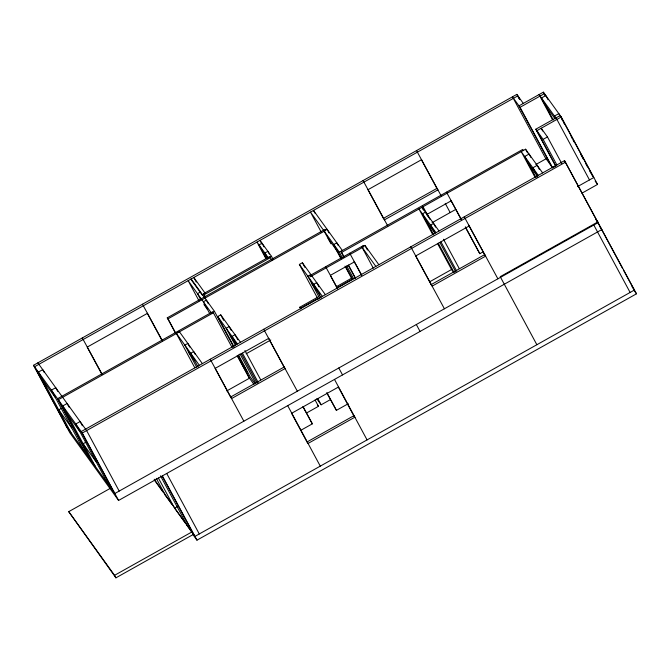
<?xml version="1.0" encoding="UTF-8"?>
<svg xmlns="http://www.w3.org/2000/svg" width="670" height="670" viewBox="0 0 670 670"><rect width="100%" height="100%" fill="white"/><g stroke="black" fill="none" stroke-linecap="round" stroke-linejoin="round"><path stroke-width="1" d="M600.06 226.988L601.894 229.525L118.582 500.448L69.806 432.728L33.5 365.301L516.813 94.386L523.32 103.415M87.427 346.976L147.593 313.25M368.19 189.593L421.673 159.619M582.062 193.111L597.556 184.426L561.259 116.999L543.37 92.167L518.974 105.852L551.544 166.336M556.217 165.783L552.599 167.81L545.037 157.308L512.466 96.815L520.029 107.317L544.425 93.641L545.413 95.475M200.498 291.969L197.491 293.661L200.657 299.54M272.95 259.064L271.467 256.309L268.461 258L256.995 242.079L265.881 258.578M270.328 257.665L269.591 256.644L203.412 293.745L204.149 294.758L270.328 257.665L271.811 260.412M167.266 317.815L325.025 229.375L325.754 230.396L167.994 318.828L167.266 317.815L175.649 333.392M324.046 230.957L327.06 229.266L329.029 232.934M555.539 165.875L535.799 129.209L560.195 115.533L592.774 176.026M233.73 347.127L214.484 311.382L211.469 313.074L188.144 280.68L198.998 300.838M561.259 116.999L536.854 130.684L555.606 165.507M318.124 299.264L299.373 264.432L302.379 262.749L325.385 294.691M232.138 347.621L213.387 312.79L58.298 399.73L90.869 460.215M383.416 218.378L436.899 188.396L437.954 189.861L384.479 219.844M234.006 346.784L217.725 316.541L220.732 314.85L240.488 342.278M321.332 232.272L310.47 212.105L339.33 252.171L522.709 149.469L523.438 150.482M61.338 408.424L58.734 409.881L71.74 427.937M343.836 256.886L340.879 251.384L341.608 252.406L525.565 149.209L542.641 172.91M535.799 129.209L543.119 139.368L547.465 136.931L561.77 163.514M310.83 274.491L307.823 276.174L319.665 298.175M378.86 264.717L364.957 245.413L361.951 247.096L375.853 266.4M427.234 214.249L451.304 200.757M330.461 275.311L354.522 261.819M432.041 222.708L455.642 209.484M535.858 164.518L546.795 158.388M300.805 309.029L299.825 307.212L318.074 296.978M336.315 286.752L351.825 278.058M317.89 298.51L300.562 308.225L299.825 307.212M337.052 287.765L352.554 279.072M192.7 534.25L196.972 540.171L636.5 293.803L564.534 160.641L81.221 431.555L113.791 492.048M33.5 365.301L82.276 433.021L565.589 162.107M215.363 368.266L268.846 338.291M415.911 255.848L469.385 225.874M85.727 442.284L83.122 443.741L96.128 461.798M246.158 353.76L270.781 339.958M577.557 186.612L593.829 177.491L591.392 174.108M226.745 390.945L249.491 378.198L237.205 355.376M429.453 281.911L452.108 269.214M465.248 227.013L479.804 253.687L483.43 251.652M154.217 479.218L193.471 534.358L115.927 577.833L68.725 511.654L109.771 488.639M291.777 413.206L338.568 386.975M306.625 412.946L318.476 406.305L315.051 399.957M316.759 398.709L321.148 404.806L330.26 399.697M300.545 430.458L312.337 423.842L302.966 406.43M326.793 392.838L336.407 410.358L348.266 403.709M174.61 508.178L177.223 506.713M68.725 511.654L114.57 575.312L192.114 531.838M539.023 94.604L556.912 119.436L589.483 179.929M545.539 105.55L554.995 118.691M595.178 181.118L597.556 184.426M547.465 136.931L541.201 128.246L542.683 130.993M596.032 219.484L597.824 221.963L500.222 276.677L536.863 344.723M595.722 219.207L598.159 222.599L114.846 493.514L66.07 425.793M632.028 286.634L634.465 290.018L194.936 536.394L193.111 533.856M634.063 290.411L636.5 293.803M538.295 175.347L521.226 151.646L535.045 177.307M528.789 164.058L536.921 175.347M416.539 150.591L441.371 196.218M446.496 192.181L461.538 219.777M464.26 216.846L497.885 278.804M422.435 205.673L430.073 219.517M439.026 230.991L421.958 207.29L423.432 210.037M436.019 232.674L418.943 208.973L432.761 234.634M426.514 221.385L434.646 232.674M453.85 272.698L451.513 269.466L437.703 243.805M363.065 180.565L387.804 226.024M410.785 246.82L444.411 308.778M349.723 253.243L361.8 275.337M342.345 250.488L313.485 210.422L314.959 213.169M328.124 238.52L337.873 252.062M325.654 266.735L337.739 288.829M299.373 264.432L322.379 296.375M311.893 283.737L317.748 291.86M260.002 240.396L271.467 256.309M263.101 252.464L267.196 258.151M263.712 329.263L297.346 391.221M317.379 404.781L318.476 406.305M312.337 423.842L303.217 407.251M191.151 278.988L214.484 311.382M190.816 279.181L202.281 295.093L205.288 293.41L193.823 277.497L196.293 282.078M217.725 316.541L237.482 343.97M230.246 335.838L236.1 343.97M213.387 312.79L212.65 311.776L57.561 398.709L90.132 459.201M203.906 304.473L207.415 309.347M244.726 368.651L247.054 371.875L238.168 355.376M255.128 383.743L250.295 377.034L238.453 355.033M253.913 384.337L248.763 377.177L237.456 356.189M210.238 359.237L243.863 421.196M202.382 363.642L179.091 331.298L176.084 332.99L199.375 365.326M188.89 352.68L194.744 360.812M142.459 304.222L162.274 340.519M82.301 337.948L102.108 374.245M154.351 480.038L162.911 491.922M165.063 494.912L171.771 504.225M174.518 508.053L185.523 523.329M186.746 525.029L191.277 531.318M37.847 362.864L86.623 430.592L119.193 491.077M42.453 379.639L55.459 397.695M66.841 413.499L79.847 431.555M560.79 117.283L558.813 113.615L554.475 116.052L555.949 118.799M561.778 119.118L562.767 120.952M563.755 122.778L564.743 124.612M571.158 136.529L572.138 138.363M573.126 140.198L574.115 142.032M580.53 153.941L583.495 159.443M585.957 164.024L587.515 166.905M589.91 171.361L590.898 173.195M548.068 99.755L545.807 95.559L541.469 97.996L553.311 119.989M543.37 92.167L545.346 95.835M540.506 97.359L552.348 119.352M564.534 160.641L622.514 268.318M623.502 270.161L633.41 288.552M593.478 224.4L630.118 292.455M543.119 139.368L556.938 165.029M519.845 99.52L517.868 95.852L34.555 366.766L67.126 427.259M516.813 94.386L519.284 98.967M520.029 107.317L552.599 167.81M539.459 169.552L537.198 165.348L532.851 167.785L537.784 176.947M530.875 157.425L529.066 154.058L524.719 156.495L536.067 177.575M525.565 149.209L527.541 152.869M468.699 225.095L484.988 255.337M465.491 227.113L479.804 253.687M450.935 200.43L461.303 219.676M445.232 203.387L450.165 212.549M421.472 159.753L437.267 189.082M443.465 239.24L459.26 268.57M435.55 227.097L433.582 223.428L430.567 225.112L435.014 233.361M427.368 214.835L428.85 217.591M427.427 215.807L425.45 212.139L422.443 213.831L433.792 234.91M440.952 241.845L456.747 271.174M439.947 242.532L455.742 271.861M438.23 243.16L454.026 272.489M415.718 255.99L431.019 284.398M367.998 189.736L383.793 219.065M416.33 324.514L420.065 331.449M364.957 245.413L367.428 249.994M362.939 248.93L373.299 268.184M354.162 261.493L361.566 275.244M338.291 245.563L336.809 242.816L333.802 244.5L341.206 258.243M341.608 252.406L344.078 256.987M348.517 265.236L355.427 278.067M348.283 265.136L355.192 277.966M339.33 252.171L342.295 257.674M346.733 265.923L353.643 278.753M345.645 266.493L352.554 279.331M334.146 245.974L341.055 258.804M345 266.141L351.415 278.05M324.498 231.795L330.955 243.788M330.595 275.898L337.496 288.728M318.945 286.819L316.684 282.614L313.677 284.298L321.081 298.05M318.987 293.142L319.975 294.976M302.379 262.749L304.842 267.33M338.786 367.989L342.521 374.915M269.365 254.097L267.891 251.342L264.876 253.034L267.841 258.528M264.005 246.887L262.037 243.218L259.03 244.902L266.425 258.654M260.496 241.309L261.978 244.064M334.498 379.413L367.068 439.905M338.375 387.109L354.773 417.569M327.027 392.938L336.407 410.358M317.731 398.457L321.148 404.806M268.653 338.425L284.44 367.755M287.706 405.643L320.277 466.136M291.584 413.34L306.885 441.756M244.927 350.527L260.722 379.857M236.518 337.471L235.036 334.715L232.029 336.407L236.477 344.656M236.845 338.082L237.75 339.757M231.158 330.26L229.182 326.591L226.175 328.275L235.555 345.695M242.414 353.132L258.201 382.461M220.732 314.85L223.696 320.352M241.409 353.819L257.196 383.148M239.994 353.944L255.789 383.274M204.149 294.758L205.137 296.592M208.328 303.761L206.352 300.101L203.345 301.785L209.76 313.702M215.171 368.399L230.472 396.816M195.163 354.313L193.68 351.566L190.674 353.249L198.077 366.993M189.803 347.102L187.835 343.434L184.82 345.125L196.67 367.118M176.579 333.903L194.836 367.813M167.994 318.828L175.892 333.493M147.4 313.392L162.207 340.888M166.713 473.464L199.283 533.957M162.366 475.901L196.972 540.171M162.299 476.269L193.881 534.928M160.482 475.826L187.617 526.235M158.329 477.928L174.116 507.257M87.234 347.11L102.041 374.605M156.294 478.346L165.674 495.758M82.377 425.76L80.115 421.556L75.777 423.993L108.347 484.485M69.085 407.167L67.109 403.499L62.762 405.936L95.341 466.429M82.276 433.021L118.582 500.448M57.704 391.364L55.727 387.696L51.381 390.133L83.959 450.625M44.203 372.386L42.721 369.639L38.374 372.076L70.953 432.569M114.57 575.312L115.927 577.833M363.09 245.748L309.615 275.73L310.344 276.743L363.818 246.761L363.09 245.748M284.072 367.068L230.597 397.042L231.653 398.508L285.127 368.534L284.072 367.068M484.619 254.65L431.137 284.633L432.192 286.098L485.675 256.116L484.619 254.65M353.802 415.752L307.002 441.982L308.066 443.448L354.857 417.217L353.802 415.752"/></g></svg>
